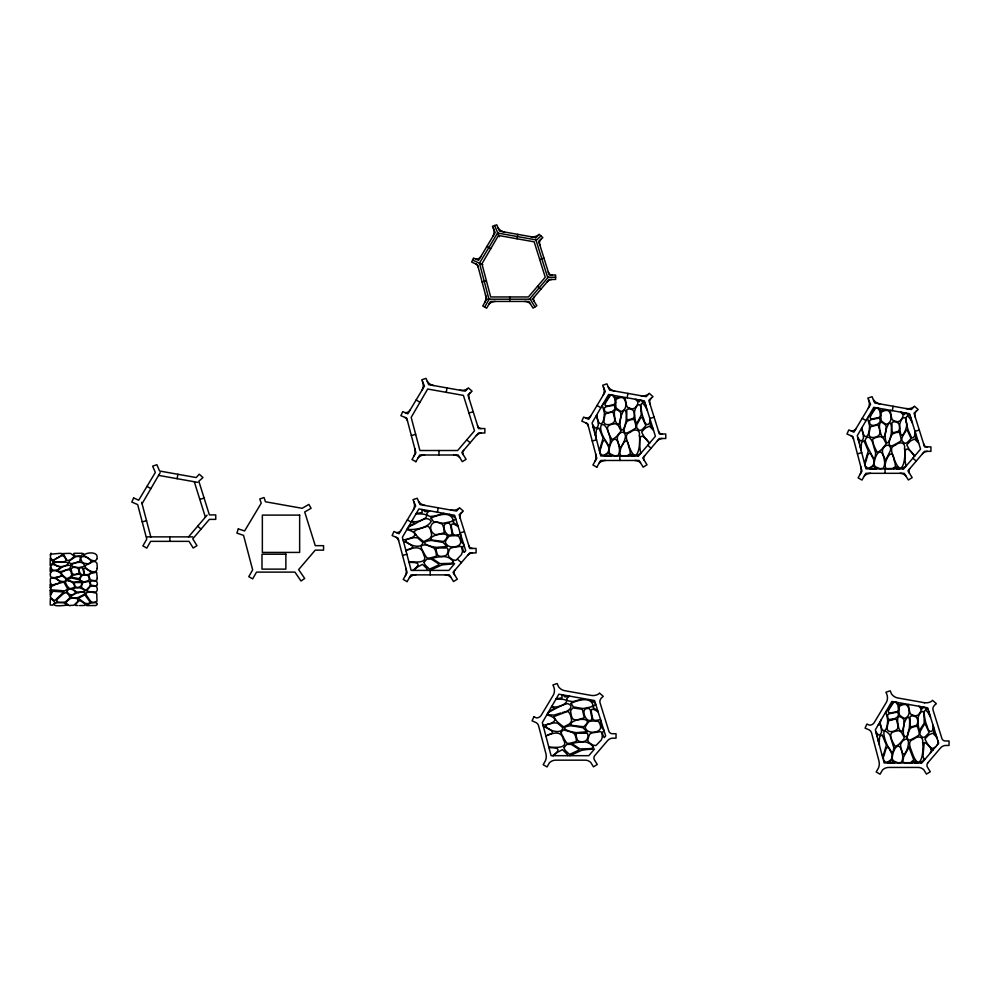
<?xml version="1.0" encoding="UTF-8"?>
<svg xmlns="http://www.w3.org/2000/svg" width="999" height="999" viewBox="0 0 999 999"><rect width="100%" height="100%" fill="white"/><g stroke="black" fill="none" stroke-linecap="round" stroke-linejoin="round"><path stroke-width="1.5" d="M52.622 561.401L52.71 561.55A9.828 9.828 0 0 0 52.959 561.95L53.009 562.599A12.45 12.45 0 0 1 52.797 562.912L50.287 565.621A5.445 5.445 0 0 1 50.187 564.672L50.262 558.716M50.137 590.459L50.362 594.705A13.624 13.624 0 0 0 50.487 594.268L50.812 593.206M649.75 418.219C651.223 425.636 645.104 427.172 643.93 419.38A39.623 39.623 0 0 1 642.956 416.97L642.307 414.922A19.88 19.88 0 0 1 641.957 413.311C639.46 402.659 641.795 398.801 647.265 410.277M914.922 431.068C916.158 434.977 912.312 441.808 910.376 435.002M933.029 725.187C934.477 732.742 928.408 733.928 927.209 726.348A44.68 44.68 0 0 1 926.81 725.399A34.578 34.578 0 0 1 926.235 723.938L925.586 721.89A19.88 19.88 0 0 1 925.236 720.279C922.739 709.627 925.062 705.769 930.544 717.245M97.303 584.49L96.641 586.001L91.533 585.289A1.673 1.673 0 0 1 91.021 584.902L90.622 583.953A12.95 12.95 0 0 1 90.197 581.992C91.171 580.244 97.115 580.119 97.303 582.842A14.261 14.261 0 0 1 97.315 584.49M650.262 419.967L650.274 419.867A46.766 46.766 0 0 0 650.149 422.589L650.499 425.124L652.946 428.396M915.446 432.717L915.434 432.817A46.766 46.766 0 0 0 915.321 435.439L915.671 437.974L918.118 441.246M933.541 726.835L933.541 726.922A46.766 46.766 0 0 0 933.416 729.557L933.778 732.092L936.213 735.364M645.292 403.896L646.39 407.467M910.464 416.745L911.563 420.317M928.558 710.926L929.669 714.435M50.15 590.109L50.499 589.635A2.235 2.235 0 0 0 50.749 589.934L51.286 591.52A14.211 14.211 0 0 1 51.174 591.97L50.899 592.919M599.75 451.923L600.012 450.624A57.38 57.38 0 0 1 600.374 449.375C601.848 446.903 601.997 439.31 605.107 440.484A41.059 41.059 0 0 1 606.868 443.481L607.604 444.88A42.545 42.545 0 0 1 608.141 445.954C609.49 448.401 608.978 452.385 606.393 453.808A31.194 31.194 0 0 1 604.233 455.02L602.534 455.257L600.212 453.484M864.922 464.772L865.196 463.474A57.38 57.38 0 0 1 865.546 462.225C867.02 459.752 867.169 452.16 870.279 453.334A41.059 41.059 0 0 1 872.04 456.331L872.789 457.729A42.545 42.545 0 0 1 873.313 458.803C874.662 461.251 874.15 465.234 871.565 466.658A31.194 31.194 0 0 1 869.405 467.869L867.719 468.106L865.309 466.233M883.029 758.89L875.361 729.807L891.882 701.473L927.596 707.829L938.685 743.231L921.827 762.961L889.572 762.949A14.91 14.91 0 0 1 888.985 762.949L884.103 762.961L883.291 757.592A57.38 57.38 0 0 1 883.653 756.343C885.114 753.87 885.276 746.278 888.386 747.452M591.371 710.289L592.12 709.215L593.768 709.465A21.029 21.029 0 0 1 596.465 710.851L598.114 711.887M177.123 478.683L177.909 474.275M446.228 392.332L447.015 387.924M437.45 512.212L438.236 507.804M516.995 238.773L517.782 234.365M627.147 397.802L627.934 393.406M892.319 410.651L893.106 406.243M640.184 400.124L639.323 401.748L636.438 399.463M905.356 412.974L904.495 414.597L901.61 412.312M923.463 707.092L922.601 708.716L919.754 706.468M66.184 602.447L66.558 601.873A19.668 19.668 0 0 1 68.132 600.312M908.291 731.63L908.965 729.407A16.871 16.871 0 0 0 909.415 727.035A15.047 15.047 0 0 0 909.477 726.061C910.938 708.591 902.871 721.228 903.396 729.957A15.497 15.497 0 0 0 903.296 731.443C902.846 737.2 907.616 739.435 907.991 732.517M882.679 757.542L886.375 745.079L882.142 734.902L879.669 736.613L879.27 741.008A62.313 62.313 0 0 0 879.307 743.268L879.395 745.092M593.918 429.77L592.969 426.161M859.09 442.619L858.141 439.011M877.197 736.725L876.235 733.104M74.363 582.991L74.413 584.14A13.711 13.711 0 0 1 74.625 584.84L74.775 585.402A9.753 9.753 0 0 0 75.25 586.788L77.835 587.537L80.944 586.326A14.76 14.76 0 0 0 81.194 585.639L81.381 585.089A12.712 12.712 0 0 0 81.593 584.39L81.668 583.828A6.843 6.843 0 0 0 81.656 583.404L81.294 582.742A1.461 1.461 0 0 0 80.732 582.529L75.612 582.492A1.936 1.936 0 0 0 74.301 582.929M436.138 548.776L436.226 550.674A22.765 22.765 0 0 1 436.575 551.835L436.888 552.996A14.76 14.76 0 0 0 437.624 555.069C439.722 557.18 445.404 556.992 447.065 554.308A24.5 24.5 0 0 0 447.49 553.159L447.789 552.235A23.239 23.239 0 0 0 448.076 551.311L447.652 548.364A2.435 2.435 0 0 0 446.703 548.001L438.211 547.939M883.84 754.332L882.841 755.107L881.83 754.332M599.4 450.574L603.109 438.124L598.863 427.934L596.391 429.645L595.991 434.041A62.313 62.313 0 0 0 596.028 436.301L596.116 438.124M864.572 463.424L868.281 450.974L864.035 440.784L861.563 442.495L861.163 446.89A62.313 62.313 0 0 0 861.213 449.15L861.288 450.974M50.599 587.225L49.987 587.749L50.112 587A2.76 2.76 0 0 0 50.175 585.714A5.395 5.395 0 0 1 50.087 584.415L50.474 583.928A2.635 2.635 0 0 0 50.737 584.378A3.247 3.247 0 0 1 51.249 585.214L51.249 585.913A4.108 4.108 0 0 1 50.799 586.9L50.799 586.9M609.977 394.755L604.52 403.209L602.859 404.358M875.149 407.592L869.704 416.059L868.031 417.207M893.256 701.71L887.799 710.177L886.138 711.325M429.932 570.404L441.408 565.172A22.003 22.003 0 0 1 443.194 564.772L454.57 563.736L448.863 570.404L411.138 570.404L402.397 537.25L418.906 508.916L454.62 515.272L465.721 550.686L464.285 552.36M569.88 755.681L581.343 750.461A22.003 22.003 0 0 1 583.141 750.062L586.226 749.625M878.171 724.987L879.357 724.238L880.444 725.124M484.64 307.055L489.535 298.539M548.289 271.953L548.551 272.764L538.686 241.308L542.844 237.625L539.085 234.278L536.101 237.625L499.45 231.106L496.753 224.8L492.507 226.236L495.204 232.542L478.571 260.302L473.489 258.029L471.665 262.113L477.534 264.673L486.638 299.213L482.754 305.969L486.638 308.204L490.534 301.436L528.908 301.436L533.041 308.104L536.85 305.744L532.617 298.913L549.238 279.458L555.619 279.458L555.619 274.987L549.238 274.987L548.551 272.777A3.721 3.721 0 0 0 551.96 274.987M415.884 461.763L419.767 454.995L458.154 454.995L462.287 461.663L466.096 459.303L461.85 452.472L478.484 433.017L484.865 433.017L484.865 428.546L478.484 428.546L467.932 394.867L472.077 391.183L468.319 387.849L465.347 391.183L428.696 384.665L425.986 378.359L421.753 379.795L424.45 386.101L407.804 413.861L402.722 411.588L400.899 415.671L406.768 418.231L415.884 452.772L412 459.528L415.921 461.675M407.105 581.643L410.989 574.875L449.375 574.875L453.509 581.543L457.317 579.195L453.071 572.365L469.705 552.909L476.086 552.909L476.086 548.426L469.705 548.426L459.153 514.747L463.311 511.076L459.54 507.729L456.568 511.076L419.917 504.545L417.207 498.251L412.974 499.675L415.671 505.981L399.026 533.741L393.943 531.48L392.12 535.564L397.989 538.111L407.105 572.664L403.221 579.408L406.98 581.58M596.79 467.232L600.686 460.464L639.06 460.464L643.194 467.145L647.002 464.785L642.769 457.954L659.39 438.499L665.771 438.499L665.771 434.016L659.39 434.016L648.838 400.337L652.996 396.665L649.238 393.319L646.253 396.665L609.602 390.134L606.905 383.841L602.659 385.277L605.357 391.571L588.723 419.33L583.641 417.07L581.818 421.153L587.687 423.701L596.79 458.254L592.907 465.01L596.84 467.157M142.07 503.721L160.177 472.652M497.677 232.779L479.47 263.149L488.923 299.2M638.324 420.691L641.283 414.897L640.759 407.48A26.761 26.761 0 0 0 640.396 405.606C637.374 401.561 633.029 412.275 634.765 415.796A53.684 53.684 0 0 0 634.889 417.195L634.939 417.657A30.145 30.145 0 0 0 635.127 419.043L635.202 419.505A58.229 58.229 0 0 0 635.539 421.303L636.238 423.301L637.886 421.353M884.814 713.586L886.25 713.236L887.599 719.58A7.867 7.867 0 0 1 887.611 721.116C887.124 733.066 881.568 734.465 880.032 721.79M78.272 600.724L77.51 598.738L74.176 598.176A31.181 31.181 0 0 0 72.427 598.101L70.292 598.576A14.461 14.461 0 0 0 69.006 599.587L68.132 600.324M50.874 554.108L51.099 553.796A2.173 2.173 0 0 0 51.311 553.434L50.812 553.196M50.774 554.233L50.137 554.745M460.839 535.102L460.551 537.225A9.615 9.615 0 0 0 460.726 538.386L461.963 542.619L463.698 544.23M600.786 720.379L600.499 722.514A9.615 9.615 0 0 0 600.674 723.676L601.91 727.896L603.646 729.507M576.073 734.053L576.173 735.963A19.78 19.78 0 0 1 576.46 736.887L576.773 738.049A16.184 16.184 0 0 0 577.559 740.359C579.682 742.457 585.339 742.269 587.012 739.597A24.5 24.5 0 0 0 587.424 738.448L587.737 737.524A21.104 21.104 0 0 0 588.074 736.363L587.587 733.641A2.435 2.435 0 0 0 586.65 733.278L578.221 733.216M927.871 762.786L927.621 763.099A3.846 3.846 0 0 0 927.522 767.307L930.281 771.74L926.473 774.1L923.813 769.817A7.93 7.93 0 0 0 918.156 767.432L888.773 767.432A8.929 8.929 0 0 0 882.454 770.054L880.069 774.2L876.185 771.965L878.371 768.169A11.014 11.014 0 0 0 878.933 760.926L871.603 733.104A5.257 5.257 0 0 0 869.055 729.844L865.084 728.121L866.907 724.025L869.455 725.162A5.382 5.382 0 0 0 874.237 722.552L886.413 702.247A9.678 9.678 0 0 0 886.7 694.018L885.938 692.232L890.184 690.796L891.533 693.955A9.853 9.853 0 0 0 897.864 697.989L924.537 702.734M619.205 433.341L620.354 431.893A2.36 2.36 0 0 0 620.791 430.382L618.319 425.574A21.316 21.316 0 0 0 617.345 424.825L615.996 423.988A2.323 2.323 0 0 0 614.922 423.751L612.05 424.325A45.867 45.867 0 0 0 609.952 424.925C604.133 426.973 609.939 436.063 611.975 439.535A2.21 2.21 0 0 0 613.024 439.16L615.009 437.787A14.323 14.323 0 0 0 616.895 436.101L618.643 434.041M902.484 740.309L903.633 738.86A2.36 2.36 0 0 0 904.07 737.337L901.597 732.542A21.316 21.316 0 0 0 900.623 731.792L899.275 730.956A2.323 2.323 0 0 0 898.201 730.719L895.329 731.293A45.867 45.867 0 0 0 893.218 731.892C887.424 733.94 893.268 743.031 895.241 746.49A2.21 2.21 0 0 0 896.303 746.128L898.288 744.755A14.323 14.323 0 0 0 900.174 743.069L901.91 741.008M902.784 740.921C914.959 731.068 904.008 766.37 901.335 749.138A42.27 42.27 0 0 1 900.673 746.715L900.574 744.168L902.134 741.72M537.537 286.288L545.254 277.235L534.165 241.833L498.451 235.464L481.93 263.811L490.671 296.953L528.396 296.953L537.537 286.288L540.934 289.186M466.77 439.847L474.5 430.794L463.399 395.392L427.684 389.023L411.176 417.37L419.917 450.512L457.642 450.512L466.77 439.847L470.167 442.744M647.689 445.329L655.406 436.276L644.318 400.861L608.603 394.505L592.082 422.852L600.824 455.994L638.548 455.994L647.689 445.329L651.086 448.226M912.861 458.179L920.579 449.125L909.49 413.711L873.775 407.355L857.267 435.689L865.996 468.843L903.733 468.843L912.861 458.179L916.258 461.076M188.536 536.875L207.093 515.159M529.445 299.2L548.488 276.923M927.671 763.011L940.559 747.926A7.105 7.105 0 0 1 945.379 745.466L949.05 745.466L949.05 740.983L945.379 740.983A3.721 3.721 0 0 1 941.982 738.773L932.916 709.615A5.395 5.395 0 0 1 933.628 706.33L935.526 704.283M924.799 759.477L923.476 759.665M50.862 571.628L50.787 571.703A1.449 1.449 0 0 0 50.499 572.102L50.125 571.066A7.855 7.855 0 0 0 50.187 569.855L50.162 568.968A11.326 11.326 0 0 1 50.175 568.169L50.375 567.494L50.899 568.344A5.145 5.145 0 0 1 51.661 569.742L51.386 570.916A6.056 6.056 0 0 1 50.999 571.478M457.542 558.778L461.076 554.994A29.396 29.396 0 0 0 461.513 554.457L462.487 551.448A13.998 13.998 0 0 0 462.1 549.238L461.938 548.738A17.42 17.42 0 0 1 461.725 547.889L461.451 547.052A1.761 1.761 0 0 0 461.076 546.59A1.911 1.911 0 0 0 460.714 546.328L452.959 547.489A33.417 33.417 0 0 0 452.21 547.702L450.799 548.226A3.384 3.384 0 0 0 450.237 548.601L450.087 548.738A2.66 2.66 0 0 0 449.7 549.188L449.5 549.512A7.18 7.18 0 0 0 449.15 550.337A17.32 17.32 0 0 0 448.963 550.836L448.314 552.909A16.184 16.184 0 0 0 447.964 554.283L449.238 557.267A27.335 27.335 0 0 0 450.274 558.029L452.222 559.34A30.732 30.732 0 0 0 453.121 559.902L455.606 560.364A4.421 4.421 0 0 0 456.518 559.765L457.205 559.115M536.101 240.522L540.958 235.951M412.774 570.404C421.403 564.073 418.956 562.05 409.041 562.462M552.722 755.681C561.351 749.362 558.891 747.339 548.988 747.751M935.551 704.27L936.275 703.633L932.504 700.287L931.617 701.286A10.939 10.939 0 0 1 924.737 702.759L924.1 702.659M413.424 570.404L416.121 568.106A79.033 79.033 0 0 1 417.495 567.007L422.515 564.385L426.473 568.206A21.641 21.641 0 0 1 427.322 569.492L427.872 570.404M553.371 755.681L556.068 753.396A79.033 79.033 0 0 1 557.442 752.297L562.462 749.675L566.421 753.483A21.641 21.641 0 0 1 567.27 754.769L567.819 755.681M611.038 394.942L610.601 395.329A13.749 13.749 0 0 0 609.452 396.803L606.518 401.273A18.993 18.993 0 0 0 605.257 403.696L605.044 405.194L606.018 405.869M429.645 510.826L428.921 511.363A21.816 21.816 0 0 0 427.834 512.25L426.773 513.573L427.285 514.647A7.78 7.78 0 0 0 428.221 515.609L430.082 516.495L434.765 515.971A70.392 70.392 0 0 0 436.438 515.571L443.893 513.361M569.592 696.116L568.868 696.653A21.816 21.816 0 0 0 567.782 697.539L566.72 698.863L567.232 699.924A7.78 7.78 0 0 0 568.169 700.886L572.989 701.598L583.841 698.651M870.691 467.732L869.417 468.519L870.429 468.818A16.983 16.983 0 0 0 871.628 468.831L872.964 468.793A12.075 12.075 0 0 1 874.312 468.831L876.398 468.756L875.624 467.782A3.684 3.684 0 0 0 875.249 467.47L875.124 467.37A12.338 12.338 0 0 0 874.699 467.082L873.838 466.608A1.299 1.299 0 0 0 873.401 466.533L872.664 466.683A7.93 7.93 0 0 0 870.691 467.732M455.794 518.993L455.407 519.243A10.714 10.714 0 0 0 454.021 520.392L453.109 522.152L457.929 525.799M595.741 704.283L595.354 704.52A10.714 10.714 0 0 0 593.968 705.681L593.056 707.429L597.864 711.088M408.129 527.41L408.728 527.047A64.361 64.361 0 0 1 411.538 525.412C417.532 523.626 426.373 514.173 431.256 521.328C427.834 527.647 416.845 529.632 409.802 529.557A34.678 34.678 0 0 1 408.067 529.083L407.33 528.783M548.076 712.699L548.676 712.337A64.361 64.361 0 0 1 551.485 710.701C556.743 708.116 561.863 704.857 567.619 703.596C575.511 706.043 567.544 712.275 562.674 712.362M57.268 557.892L54.595 559.465A13.536 13.536 0 0 1 53.709 559.902C51.349 560.626 49.451 556.618 50.862 554.745A4.658 4.658 0 0 1 51.349 554.133L59.378 553.396A38.212 38.212 0 0 0 60.852 553.371L62.55 553.683L61.975 554.944A38.099 38.099 0 0 1 60.452 555.943C58.978 557.554 50.4 560.739 54.945 562.075A45.829 45.829 0 0 0 56.431 562.05L59.79 561.888M57.68 557.867L61.888 555.556L63.899 556.293A25.524 25.524 0 0 1 64.748 557.592C72.34 565.322 46.429 559.627 55.569 564.934C59.203 569.617 74.888 563.299 64.785 561.987A41.546 41.546 0 0 0 63.287 562.025L59.903 562.187M408.641 526.56L409.802 525.949A45.43 45.43 0 0 0 413.124 524L413.911 522.877L412.599 521.94A17.258 17.258 0 0 0 411.563 521.528M548.588 711.85L549.75 711.238A45.43 45.43 0 0 0 553.059 709.29L553.846 708.166L552.547 707.23A17.258 17.258 0 0 0 551.51 706.805M644.73 402.185L642.819 402.16L641.258 400.324M909.902 415.035L907.991 415.01L906.43 413.174M928.009 709.153L926.098 709.128L924.537 707.292M895.878 467.27L897.164 467.232A6.156 6.156 0 0 1 898.526 467.882L899.874 468.843M894.105 433.241L892.219 434.278L891.133 436.288A65.085 65.085 0 0 0 890.646 437.687C888.935 440.384 887.724 448.089 892.981 445.504A37.525 37.525 0 0 1 894.58 444.617L896.79 443.469A48.726 48.726 0 0 0 897.726 442.957L900.823 440.971L901.086 439.085A52.497 52.497 0 0 0 900.723 437.038L899.387 432.242L896.39 432.517A31.256 31.256 0 0 0 894.105 433.241M409.14 549.063C418.331 546.952 406.98 542.844 403.421 541.146M548.089 734.702C558.329 732.879 547.914 728.171 543.369 726.435M408.141 549.425L406.63 549.949M56.568 584.065L51.748 586.263L50.774 588.049L51.436 589.847L64.66 590.896L67.732 589.098L63.849 582.067L54.758 584.34A28.909 28.909 0 0 1 53.197 584.815L51.573 584.865L50.762 583.641A3.871 3.871 0 0 1 50.437 582.804A3.372 3.372 0 0 1 50.362 582.367L50.325 580.182A22.328 22.328 0 0 1 50.362 578.658C53.109 575.736 66.221 583.041 55.981 583.916M89.048 603.658L86.551 604.707L86.701 605.569A27.335 27.335 0 0 1 88.112 605.581L95.792 605.531L97.153 604.657A15.272 15.272 0 0 0 97.14 603.271L95.367 602.634A25.287 25.287 0 0 0 94.281 602.684L92.358 602.834A17.02 17.02 0 0 0 89.048 603.671M405.881 550.811C412.724 547.539 421.865 544.73 423.713 554.857C428.908 563.923 413.973 561.987 408.828 561.65M545.816 736.088C552.447 733.016 561.475 729.907 563.399 739.647C569.393 748.888 554.17 747.527 548.776 746.927M561.013 712.924L554.095 715.109L549.75 714.834A34.678 34.678 0 0 1 548.001 714.36L547.277 714.073M539.697 259.49L543.968 258.142M468.931 413.049L473.201 411.7M199.825 499.4L204.096 498.064M649.85 418.519L654.12 417.182M460.152 532.929L464.423 531.593M915.022 431.368L919.292 430.032M890.758 760.788L891.508 760.651A1.299 1.299 0 0 1 891.945 760.726L892.794 761.201A12.338 12.338 0 0 1 893.218 761.488L893.356 761.588A3.684 3.684 0 0 1 893.718 761.9L894.492 762.874L892.407 762.949A12.075 12.075 0 0 0 891.058 762.911L889.572 762.949M620.891 396.703L618.106 397.465A8.691 8.691 0 0 1 617.057 397.627L615.646 397.702A3.059 3.059 0 0 1 614.697 396.965L613.361 395.354M886.063 409.553L883.278 410.314A8.691 8.691 0 0 1 882.229 410.477L880.831 410.552A3.059 3.059 0 0 1 879.882 409.815L878.533 408.204M904.17 703.658L901.385 704.432A8.691 8.691 0 0 1 900.336 704.595L898.925 704.657A3.059 3.059 0 0 1 897.976 703.933L896.627 702.322M482.08 281.943L486.413 280.806M411.326 435.502L415.659 434.365M142.22 521.865L146.541 520.716M592.232 440.984L596.565 439.835M402.547 555.394L406.88 554.245M857.417 453.833L861.737 452.684M464.036 545.379L462.437 547.102M603.983 730.669L602.385 732.379A20.03 20.03 0 0 0 602.934 735.102L604.258 737.674L605.669 735.963L594.567 700.561L558.853 694.193L542.345 722.539L551.086 755.681L588.811 755.681L594.505 749.013L586.85 749.55M608.141 412.887L605.706 413.848A2.348 2.348 0 0 0 605.007 414.797L604.07 419.555A38.936 38.936 0 0 0 603.896 421.016C603.384 427.172 614.51 424.587 614.735 420.367A32.305 32.305 0 0 0 614.397 417.432L613.099 412.512A1.511 1.511 0 0 0 612.187 412.15L608.453 412.824M891.732 719.792L895.466 719.118A1.511 1.511 0 0 1 896.365 719.48L897.676 724.4A32.305 32.305 0 0 1 898.014 727.334C897.789 731.555 886.662 734.14 887.162 727.984A38.936 38.936 0 0 1 887.349 726.523L888.286 721.765A2.348 2.348 0 0 1 888.985 720.816C892.519 719.355 901.373 717.394 897.527 712.275A7.855 7.855 0 0 0 896.74 712.312L895.953 712.412A29.121 29.121 0 0 0 895.154 712.549L890.958 713.361A21.741 21.741 0 0 0 889.122 713.81L887.699 714.797L887.674 716.433A37.925 37.925 0 0 0 887.874 717.644L888.511 719.442L892.719 719.043M631.48 455.994L631.568 455.981A4.083 4.083 0 0 1 633.154 455.919L633.241 455.994M896.665 468.843L896.74 468.818A4.083 4.083 0 0 1 898.326 468.768L898.426 468.843M914.759 762.961L914.959 762.924A3.671 3.671 0 0 1 916.42 762.911L916.52 762.961M609.14 405.631L612.986 404.807A6.731 6.731 0 0 0 614.36 404.308L615.097 402.747A14.735 14.735 0 0 0 615.147 401.898L614.572 398.064A17.72 17.72 0 0 0 613.711 396.865L612.424 395.279M608.279 405.781L608.066 405.819A7.18 7.18 0 0 1 606.006 405.931M873.238 418.668L878.158 417.657A6.731 6.731 0 0 0 879.545 417.157L880.281 415.596A14.735 14.735 0 0 0 880.319 414.747L879.744 410.914M891.333 712.786L896.265 711.775A6.731 6.731 0 0 0 897.639 711.276L898.376 709.715A14.735 14.735 0 0 0 898.413 708.853L897.851 705.032A17.72 17.72 0 0 0 896.99 703.833L895.579 702.122M78.609 592.632C86.401 590.596 87.35 593.431 80.095 596.465A36.851 36.851 0 0 1 78.621 597.24L77.672 597.627A4.083 4.083 0 0 1 76.573 597.827C72.19 599 68.032 595.466 74.251 594.093A21.079 21.079 0 0 1 78.596 592.569M455.419 517.794L449.225 514.31M595.354 703.084L589.173 699.6M543.119 725.162C552.772 724.188 561.825 718.905 546.84 714.822M416.258 513.498L422.177 512.499L421.915 509.515M556.206 698.788L562.112 697.789L561.85 694.792M415.871 514.035L418.369 513.936A66.671 66.671 0 0 1 420.242 513.911C436.388 514.035 417.495 524.463 411.85 521.041M555.819 699.325L558.316 699.225A66.671 66.671 0 0 1 560.189 699.188C576.323 699.312 557.442 709.74 551.798 706.318M403.097 539.885C413.149 538.873 421.678 533.541 406.893 529.545M547.602 277.223L555.619 277.223M487.749 299.2L530.968 299.2M146.541 536.875L192.682 536.875M79.558 605.569L84.903 605.431L85.489 604.145A11.963 11.963 0 0 0 84.178 603.209L80.894 601.111A3.696 3.696 0 0 0 80.132 600.811L79.083 600.899A2.51 2.51 0 0 0 78.596 601.198L76.523 603.346A22.015 22.015 0 0 0 76.111 603.833L75.612 604.457A1.461 1.461 0 0 0 75.362 605.069L75.649 605.357A4.321 4.321 0 0 0 76.511 605.494L77.959 605.556M454.957 535.764L453.858 535.751A45.305 45.305 0 0 0 452.235 535.776L449.113 536.201L447.365 538.324A41.134 41.134 0 0 0 446.066 540.197L445.292 542.17L446.103 543.781A47.502 47.502 0 0 0 446.865 544.692C449.812 548.801 462.05 547.14 460.626 541.083A31.743 31.743 0 0 0 460.077 539.073L458.653 536.151L456.031 535.789M69.78 605.469L73.839 605.244L77.323 601.873A17.058 17.058 0 0 0 78.284 600.724M91.621 592.232C89.136 591.483 83.904 592.332 86.738 595.741A36.938 36.938 0 0 0 87.275 596.553L90.659 601.348L92.782 602.347A16.421 16.421 0 0 0 94.168 602.31L96.99 601.148L96.728 593.294L86.326 590.884L90.31 586.45L92.407 585.938A26.798 26.798 0 0 1 93.744 586.088C98.277 584.765 98.639 593.431 94.006 591.883A42.22 42.22 0 0 1 92.994 591.858L91.309 591.77M903.246 468.843L902.509 468.506L903.97 467.245A1.761 1.761 0 0 1 904.794 467.045A2.485 2.485 0 0 1 905.219 467.095M638.074 455.994L637.325 455.656L638.786 454.395A1.761 1.761 0 0 1 639.61 454.195A2.485 2.485 0 0 1 640.047 454.245M921.353 762.961L920.603 762.624L922.065 761.35A1.761 1.761 0 0 1 922.889 761.163A2.485 2.485 0 0 1 923.326 761.213M871.078 418.706L870.216 418.044L870.441 416.558A18.993 18.993 0 0 1 871.69 414.123L874.625 409.64A13.749 13.749 0 0 1 875.761 408.166M897.651 421.84L900.336 420.691A24.7 24.7 0 0 0 901.023 419.767L902.209 417.994A27.772 27.772 0 0 0 902.721 417.182L903.133 414.935A3.984 3.984 0 0 0 902.609 414.123L900.636 412.137M497.802 233.079L535.889 239.86M158.579 475.387L197.652 482.342M50.337 558.478L50.912 558.941A5.17 5.17 0 0 0 51.436 559.69L51.623 559.927A10.04 10.04 0 0 1 52.485 561.163L52.572 561.313M893.818 468.843L894.23 468.281A3.809 3.809 0 0 0 894.729 467.969L894.829 467.894A5.095 5.095 0 0 1 895.878 467.257M628.558 455.969L629.058 455.432A3.809 3.809 0 0 0 629.557 455.119L629.657 455.044A5.095 5.095 0 0 1 630.694 454.408L631.992 454.383A6.156 6.156 0 0 1 633.354 455.032L634.702 455.994M911.837 762.936L912.337 762.399A3.809 3.809 0 0 0 912.836 762.087L912.936 762.012A5.095 5.095 0 0 1 913.973 761.375L915.271 761.35A6.156 6.156 0 0 1 916.632 762L917.981 762.961M896.403 421.528L894.53 420.941M629.358 408.091L631.231 408.678A14.623 14.623 0 0 0 632.479 408.991L635.164 407.842A24.7 24.7 0 0 0 635.851 406.918L637.037 405.144A27.772 27.772 0 0 0 637.549 404.333L637.961 402.085A3.984 3.984 0 0 0 637.424 401.273L635.451 399.3M912.636 715.059L914.51 715.646A14.623 14.623 0 0 0 915.746 715.958L918.443 714.809A24.7 24.7 0 0 0 919.13 713.885L920.316 712.112A27.772 27.772 0 0 0 920.816 711.3L921.24 709.053M892.706 432.567L894.38 432.455A20.567 20.567 0 0 1 895.441 432.142L896.278 431.905A14.623 14.623 0 0 0 898.363 431.206C900.261 429.283 900.087 424.175 897.664 422.664A22.14 22.14 0 0 0 896.627 422.277L895.803 422.003A21.004 21.004 0 0 0 894.967 421.753L892.294 422.14A2.198 2.198 0 0 0 891.97 422.989L891.907 430.669A2.91 2.91 0 0 0 892.557 432.617M627.522 419.717L629.208 419.605A20.567 20.567 0 0 1 630.269 419.293L631.093 419.056A14.623 14.623 0 0 0 633.179 418.356C635.089 416.433 634.914 411.326 632.492 409.815A22.14 22.14 0 0 0 631.455 409.428L630.619 409.153A21.004 21.004 0 0 0 629.795 408.903L627.122 409.29A2.198 2.198 0 0 0 626.785 410.139L626.735 417.819A2.91 2.91 0 0 0 627.384 419.767M910.801 726.685L912.487 726.573A20.567 20.567 0 0 1 913.536 726.248L914.372 726.023A14.623 14.623 0 0 0 916.458 725.311C918.368 723.401 918.193 718.293 915.771 716.783A22.14 22.14 0 0 0 914.734 716.395L913.898 716.121A21.004 21.004 0 0 0 913.061 715.871L910.401 716.246A2.198 2.198 0 0 0 910.064 717.107L910.014 724.774A2.91 2.91 0 0 0 910.663 726.735M431.993 547.077L434.215 548.276L435.352 550.362A34.59 34.59 0 0 1 436.151 552.897L436.451 556.206L431.156 557.692A58.104 58.104 0 0 1 428.883 558.079L426.798 557.804L424.6 554.383A53.921 53.921 0 0 1 424.038 553.334L422.764 550.886A41.521 41.521 0 0 0 421.79 549.113C418.931 543.294 427.447 544.642 430.444 546.528A72.028 72.028 0 0 1 431.993 547.077M472.577 260.077L482.829 264.648M862.212 418.306L866.058 420.604M486.888 246.416L490.734 248.714M597.04 405.457L600.886 407.754M416.133 399.975L419.967 402.272M407.355 519.867L411.188 522.165M147.015 486.338L150.861 488.636M458.179 526.598L456.518 525.561A21.029 21.029 0 0 0 453.833 524.175L452.185 523.938L451.448 524.887A7.955 7.955 0 0 0 451.423 527.16L452.609 532.717A7.443 7.443 0 0 0 453.159 534.24L454.882 535.064A16.296 16.296 0 0 0 455.831 535.102L460.064 534.477A12.438 12.438 0 0 0 460.539 534.153M83.654 589.098L82.88 588.573A13.174 13.174 0 0 1 82.018 587.924L81.493 586.313A9.753 9.753 0 0 1 81.693 585.489L82.093 584.24A6.419 6.419 0 0 1 82.455 583.341A1.811 1.811 0 0 1 83.192 582.667L83.891 582.392A18.194 18.194 0 0 1 84.503 582.217L88.736 581.393L89.773 582.467A10.49 10.49 0 0 0 89.91 582.979L89.985 583.279A8.429 8.429 0 0 1 90.247 584.615L89.648 586.413A17.707 17.707 0 0 1 89.386 586.738L86.638 589.622A2.66 2.66 0 0 1 86.089 589.972L84.59 589.697A18.519 18.519 0 0 1 84.053 589.36L79.146 587.724A32.63 32.63 0 0 0 78.209 587.762L76.96 587.849A30.182 30.182 0 0 0 73.277 588.349C70.492 589.497 77.585 593.019 79.77 592.182A35.14 35.14 0 0 0 80.694 592.07L82.492 591.833A17.845 17.845 0 0 0 83.741 591.608L84.853 590.971L83.879 589.735M905.918 466.283C904.245 456.568 902.834 439.248 914.497 456.256M640.746 453.434C639.073 443.718 637.662 426.398 649.325 443.406M924.025 760.389L922.989 755.469L924.262 742.507L926.235 743.381L932.904 750.012M464.323 552.385L463.136 550.362A21.491 21.491 0 0 1 462.425 547.102M457.992 559.727L461.388 562.637M197.652 526.198L201.061 529.108M67.994 604.72L66.821 603.658A2.323 2.323 0 0 1 65.996 602.522M52.16 599.512L51.711 599.113A6.344 6.344 0 0 1 51.299 598.701L50.337 598.438L50.237 603.571A6.331 6.331 0 0 0 50.3 605.019L52.51 605.169A7.867 7.867 0 0 0 53.184 604.52L53.909 603.771A13.212 13.212 0 0 0 54.583 602.996L54.957 602.409L52.285 599.625M877.472 408.017L878.895 409.715A17.72 17.72 0 0 1 879.757 410.914M859.702 444.98L860.639 448.501M594.53 432.13L595.466 435.651M877.809 739.085L878.745 742.619M918.73 706.256L920.703 708.241A3.984 3.984 0 0 1 921.24 709.053M914.809 455.894L910.139 450.624A71.416 71.416 0 0 1 909.14 449.388L906.78 444.842L910.226 441.271A19.555 19.555 0 0 1 911.388 440.497L914.609 439.073L918.718 443.156M649.637 443.044L644.967 437.774A71.416 71.416 0 0 1 643.968 436.538L641.608 431.993L645.054 428.421A19.555 19.555 0 0 1 646.216 427.647L649.425 426.223L653.533 430.307M936.812 737.262L932.704 733.191L929.482 734.615A19.555 19.555 0 0 0 928.333 735.389L924.874 738.96L927.247 743.493A71.416 71.416 0 0 0 928.246 744.742L930.618 747.514M932.604 750.374L930.406 747.864A4.433 4.433 0 0 1 930.119 753.271M416.371 535.327L414.585 532.754A2.448 2.448 0 0 1 414.173 531.593L416.533 529.857L426.673 526.485A4.895 4.895 0 0 1 428.559 526.436L430.344 529.358A50.762 50.762 0 0 1 431.006 531.693L431.63 534.865A2.572 2.572 0 0 1 431.381 536.051L430.444 537.537A23.589 23.589 0 0 1 429.62 538.623L424.3 541.358A2.61 2.61 0 0 1 422.627 540.871L417.969 537.05A15.822 15.822 0 0 1 416.371 535.327M867.507 418.106L869.492 425.462A7.867 7.867 0 0 1 869.505 427.01C869.03 438.761 863.523 440.596 861.937 427.672M885.614 712.225L886.25 713.236M602.335 405.257L604.32 412.612A7.867 7.867 0 0 1 604.333 414.16C603.858 425.911 598.351 427.747 596.753 414.822M883.416 760.351L885.813 762.212L887.512 761.987A31.194 31.194 0 0 0 889.672 760.776C892.257 759.365 892.769 755.369 891.42 752.921A42.545 42.545 0 0 0 890.883 751.847L890.146 750.449A41.059 41.059 0 0 0 888.386 747.452M857.729 437.487L858.865 439.048A19.718 19.718 0 0 0 859.664 440.035L860.863 440.996L861.825 440.534A7.03 7.03 0 0 0 862.699 439.685L863.498 437.999L863.136 434.29A58.379 58.379 0 0 0 862.661 432.267L861.588 428.296M875.836 731.605L876.96 733.166A19.718 19.718 0 0 0 877.771 734.153L878.958 735.114L879.932 734.652A7.03 7.03 0 0 0 880.793 733.803L881.605 732.117L881.243 728.408A58.379 58.379 0 0 0 880.768 726.373L879.694 722.402M592.557 424.637L593.693 426.198A19.718 19.718 0 0 0 594.492 427.185L595.691 428.146L596.653 427.684A7.03 7.03 0 0 0 597.527 426.835L598.326 425.162L597.964 421.441A58.379 58.379 0 0 0 597.489 419.418L596.415 415.447M562.949 694.929L564.922 696.902L567.619 696.59A10.115 10.115 0 0 0 568.743 695.953M423.002 509.64L424.987 511.625L427.672 511.301A10.115 10.115 0 0 0 428.796 510.676M529.857 298.713L534.952 306.93M912.437 423.126C906.967 411.65 904.644 415.509 907.129 426.161A19.88 19.88 0 0 0 907.492 427.772L908.141 429.82A39.623 39.623 0 0 0 909.115 432.23L909.952 434.078M908.853 432.704L909.152 433.404M494.63 225.524L499.35 236.763M915.246 417.132L914.809 415.497A5.395 5.395 0 0 1 916.595 410.901M650.074 404.283L649.637 402.647A5.395 5.395 0 0 1 651.423 398.052M539.922 245.255L539.485 243.606A5.395 5.395 0 0 1 541.271 239.023M469.168 398.813L468.731 397.165A5.395 5.395 0 0 1 470.517 392.582M460.389 518.693L459.952 517.057A5.395 5.395 0 0 1 461.738 512.462M893.893 459.652C892.282 443.593 881.493 466.296 886.488 468.543A31.881 31.881 0 0 0 888.448 468.593L891.72 468.543A5.057 5.057 0 0 0 892.694 468.331L895.466 466.708L895.116 463.336A51.748 51.748 0 0 0 894.679 461.938L894.205 460.564M628.721 446.803C627.147 430.669 616.296 453.509 621.316 455.694A31.881 31.881 0 0 0 623.276 455.744L626.548 455.694A5.057 5.057 0 0 0 627.522 455.482L630.282 453.858L629.944 450.487A51.748 51.748 0 0 0 629.507 449.088L629.033 447.714M873.626 444.717L872.489 439.385L875.124 437.774A45.867 45.867 0 0 1 877.234 437.175L880.094 436.6A2.323 2.323 0 0 1 881.168 436.838L882.517 437.674A21.316 21.316 0 0 1 883.491 438.424L885.976 443.231A2.36 2.36 0 0 1 885.526 444.742L882.08 448.951A14.323 14.323 0 0 1 880.194 450.649L878.196 452.01A2.21 2.21 0 0 1 877.147 452.372L873.975 445.729M873.576 446.153C873.326 441.858 868.044 432.33 865.134 440.184C866.283 445.379 869.23 450.012 871.565 454.757A55.882 55.882 0 0 0 872.789 456.893L874.1 458.853L874.874 457.904A31.331 31.331 0 0 0 875.299 456.331L875.636 452.959L873.913 447.165M923.613 443.831L914.023 413.186L918.168 409.515L914.41 406.168L911.438 409.515L874.774 402.984L872.077 396.69L867.831 398.114L870.541 404.42L853.895 432.18L848.813 429.907L846.99 434.003L852.859 436.551L861.962 471.103L858.091 477.847L861.962 480.082L865.858 473.314L904.232 473.314L908.378 479.982L912.174 477.634L907.941 470.804L924.574 451.348L930.943 451.348L930.943 446.865L924.574 446.865L923.613 443.831L923.875 444.655A3.721 3.721 0 0 0 927.284 446.865M535.664 239.123L547.764 277.759M194.293 481.743L205.382 517.157M618.905 444.892L618.056 442.17A42.27 42.27 0 0 1 617.407 439.747C615.946 434.777 624 427.934 625.424 435.764C625.911 438.211 620.779 451.71 619.018 445.292M141.683 502.297L150.861 537.075M658.441 430.981L658.703 431.805A3.721 3.721 0 0 0 662.112 434.016M477.534 425.512L477.784 426.323A3.721 3.721 0 0 0 481.193 428.546M468.756 545.392L469.006 546.216A3.721 3.721 0 0 0 472.415 548.426M443.881 528.384L442.594 524.662A2.597 2.597 0 0 0 441.546 523.888C430.681 517.407 426.748 530.931 435.389 534.652A35.752 35.752 0 0 0 438.636 534.278L444.08 532.842L444.018 529.058M451.198 528.583L450.849 526.848A24.063 24.063 0 0 0 450.349 524.825L449.263 523.251L447.452 523.214A41.97 41.97 0 0 0 446.103 523.439C440.671 525.262 446.853 539.223 452.035 534.115A8.704 8.704 0 0 0 452.01 533.241L451.298 529.17M83.591 569.967L84.278 573.326A4.483 4.483 0 0 0 84.615 574.25L85.202 574.662A6.568 6.568 0 0 0 86.226 574.75L88.774 574.388A11.813 11.813 0 0 0 89.573 573.813L90.921 572.552L90.597 571.728A9.166 9.166 0 0 0 89.623 570.966L86.638 569.018A12.662 12.662 0 0 0 85.015 568.169L83.579 568.606A4.795 4.795 0 0 0 83.566 569.979M879.345 428.846L878.271 425.362A1.511 1.511 0 0 0 877.359 425L870.891 426.698A2.348 2.348 0 0 0 870.179 427.647L869.242 432.405A38.936 38.936 0 0 0 869.068 433.866C868.556 440.022 879.694 437.437 879.907 433.216A32.305 32.305 0 0 0 879.57 430.282L879.495 429.807M880.144 430.956C879.058 428.084 878.695 419.093 883.541 423.414A32.455 32.455 0 0 1 884.252 423.926L885.614 425.187A2.098 2.098 0 0 1 886.026 426.211C886.737 432.055 883.203 444.28 880.269 431.768M906.118 421.678L905.931 420.329A26.761 26.761 0 0 0 905.581 418.456C902.559 414.41 898.201 425.124 899.937 428.646A53.684 53.684 0 0 0 900.062 430.045L900.111 430.507A30.145 30.145 0 0 0 900.299 431.893L900.374 432.355A58.229 58.229 0 0 0 900.711 434.153C902.509 439.398 908.603 425.05 906.168 422.127M602.434 736.738L601.46 739.735A29.396 29.396 0 0 1 601.023 740.271L596.465 745.054A4.533 4.533 0 0 1 595.816 745.516L593.069 745.179A30.732 30.732 0 0 1 592.17 744.617L590.209 743.306A30.332 30.332 0 0 1 589.385 742.707L588.036 741.358L587.924 739.572A16.184 16.184 0 0 1 588.261 738.199L588.911 736.126A17.32 17.32 0 0 1 589.085 735.626A7.18 7.18 0 0 1 589.447 734.802L589.647 734.477A2.66 2.66 0 0 1 590.022 734.028L590.184 733.878A3.384 3.384 0 0 1 590.746 733.516L592.157 732.979A33.417 33.417 0 0 1 592.907 732.766L600.661 731.605A1.911 1.911 0 0 1 601.023 731.867A1.761 1.761 0 0 1 601.386 732.342L601.673 733.179A17.42 17.42 0 0 0 601.885 734.028L602.022 734.54A13.998 13.998 0 0 1 602.447 736.738M891.37 427.472C890.733 415.172 884.302 431.768 885.289 435.851A15.497 15.497 0 0 0 885.201 437.325C886.2 447.727 889.822 441.483 890.871 435.289A16.871 16.871 0 0 0 891.308 432.917A15.047 15.047 0 0 0 891.383 431.943L891.37 428.459M626.198 414.622C625.561 402.322 619.13 418.918 620.117 423.002A15.497 15.497 0 0 0 620.017 424.475C621.028 434.877 624.65 428.633 625.686 422.44A16.871 16.871 0 0 0 626.136 420.067A15.047 15.047 0 0 0 626.198 419.093L626.198 415.621M885.052 468.843L885.052 473.314M619.867 455.994L619.867 460.464M509.715 296.953L509.715 301.436M438.961 450.512L438.961 454.995M430.182 570.404L430.182 574.875M169.855 536.875L169.855 541.346M69.755 605.656A4.121 4.121 0 0 1 67.92 604.82M504.433 231.993A9.853 9.853 0 0 1 498.101 227.947M480.806 256.556A5.382 5.382 0 0 1 476.024 259.166M524.725 301.436A7.93 7.93 0 0 1 530.382 303.808M538.186 235.289A10.939 10.939 0 0 1 530.669 236.663M475.624 263.848A5.257 5.257 0 0 1 478.171 267.108M485.514 294.93A11.014 11.014 0 0 1 484.94 302.16M493.269 228.009A9.678 9.678 0 0 1 492.994 236.239M534.09 301.298A3.846 3.846 0 0 1 534.44 296.778M489.023 304.058A8.929 8.929 0 0 1 495.342 301.436M547.14 281.93A7.105 7.105 0 0 1 551.947 279.458M935.801 746.628A4.908 4.908 0 0 1 931.305 748.288M890.746 760.763A7.93 7.93 0 0 0 888.798 761.85L887.524 762.637L888.536 762.924A19.58 19.58 0 0 0 888.985 762.949M891.233 712.836A7.18 7.18 0 0 1 889.285 712.886L888.323 712.15L888.548 710.676A18.993 18.993 0 0 1 889.797 708.241L892.719 703.758A13.749 13.749 0 0 1 893.855 702.285M912.337 714.947A7.268 7.268 0 0 1 911.438 714.572L911.15 714.397A2.41 2.41 0 0 1 910.738 714.048L910.613 713.91A3.059 3.059 0 0 1 910.276 713.398L909.864 712.349A27.285 27.285 0 0 1 909.602 711.45L908.366 705.082A1.598 1.598 0 0 1 908.553 704.445M880.344 723.039A5.47 5.47 0 0 1 881.081 719.992M935.951 736.288A10.614 10.614 0 0 1 937.362 739.023M937.874 740.646A4.97 4.97 0 0 1 937.237 744.929M600.486 719.442A12.438 12.438 0 0 1 599.999 719.755L595.766 720.391A16.296 16.296 0 0 1 594.817 720.341L593.194 719.63A7.443 7.443 0 0 1 592.557 717.994L591.408 712.437A7.955 7.955 0 0 1 591.308 710.277M575.986 733.94A3.222 3.222 0 0 1 578.146 733.266M418.256 457.617A8.929 8.929 0 0 1 424.587 454.995M476.373 435.489A7.105 7.105 0 0 1 481.193 433.017M433.678 385.552A9.853 9.853 0 0 1 427.335 381.506M410.052 410.114A5.382 5.382 0 0 1 405.269 412.724M467.432 388.848A10.939 10.939 0 0 1 459.902 390.222M453.958 454.995A7.93 7.93 0 0 1 459.627 457.367M404.87 417.407A5.257 5.257 0 0 1 407.417 420.666M414.747 448.489A11.014 11.014 0 0 1 414.185 455.719M422.515 381.568A9.678 9.678 0 0 1 422.227 389.797M463.336 454.857A3.846 3.846 0 0 1 463.673 450.337M890.459 410.327A1.598 1.598 0 0 0 890.259 410.976L891.508 417.332A27.285 27.285 0 0 0 891.757 418.231L892.169 419.28A3.059 3.059 0 0 0 892.507 419.792L892.631 419.93A2.41 2.41 0 0 0 893.044 420.279L893.343 420.454A7.268 7.268 0 0 0 894.23 420.829M873.138 418.731A7.18 7.18 0 0 1 871.178 418.781M897.651 421.84A14.623 14.623 0 0 1 896.403 421.528M900.049 473.314A7.93 7.93 0 0 1 905.718 475.699M913.523 407.167A10.939 10.939 0 0 1 905.993 408.541M868.593 399.9A9.678 9.678 0 0 1 868.318 408.129M879.769 403.871A9.853 9.853 0 0 1 873.426 399.837M856.143 428.434A5.382 5.382 0 0 1 851.348 431.044M922.464 453.808A7.105 7.105 0 0 1 927.272 451.348M909.427 473.189A3.846 3.846 0 0 1 909.764 468.668M860.838 466.808A11.014 11.014 0 0 1 860.276 474.05M850.961 435.726A5.257 5.257 0 0 1 853.496 438.986M864.347 475.936A8.929 8.929 0 0 1 870.666 473.314M625.274 397.477A1.598 1.598 0 0 0 625.087 398.126L626.336 404.483A27.285 27.285 0 0 0 626.585 405.394L626.997 406.431A3.059 3.059 0 0 0 627.335 406.943L627.459 407.08A2.41 2.41 0 0 0 627.872 407.43L628.159 407.604A7.268 7.268 0 0 0 629.058 407.992M634.877 460.464A7.93 7.93 0 0 1 640.534 462.849M648.339 394.318A10.939 10.939 0 0 1 640.821 395.691M603.421 387.05A9.678 9.678 0 0 1 603.146 395.279M614.585 391.021A9.853 9.853 0 0 1 608.254 386.988M590.958 415.584A5.382 5.382 0 0 1 586.176 418.194M657.292 440.959A7.105 7.105 0 0 1 662.1 438.499M644.243 460.339A3.846 3.846 0 0 1 644.592 455.819M595.666 453.958A11.014 11.014 0 0 1 595.092 461.201M585.776 422.877A5.257 5.257 0 0 1 588.324 426.136M599.175 463.086A8.929 8.929 0 0 1 605.494 460.464M405.969 568.369A11.014 11.014 0 0 1 405.407 575.611M401.273 529.994A5.382 5.382 0 0 1 396.491 532.604M409.478 577.497A8.929 8.929 0 0 1 415.809 574.875M445.179 574.875A7.93 7.93 0 0 1 450.849 577.26M436.039 548.651A3.222 3.222 0 0 1 438.199 547.989M424.9 505.432A9.853 9.853 0 0 1 418.569 501.398M454.557 574.75A3.846 3.846 0 0 1 454.907 570.229M458.653 508.728A10.939 10.939 0 0 1 451.123 510.102M413.736 501.461A9.678 9.678 0 0 1 413.449 509.69M467.594 555.369A7.105 7.105 0 0 1 472.415 552.909M396.091 537.287A5.257 5.257 0 0 1 398.638 540.546M890.696 449.937L885.614 460.489L883.228 455.02A42.27 42.27 0 0 1 882.579 452.597C880.943 446.528 890.771 440.984 890.696 449.937M97.14 568.419C97.103 575.624 84.59 569.63 85.14 565.896A6.456 6.456 0 0 1 85.964 565.209C89.098 563.936 94.655 558.853 96.928 563.199A17.77 17.77 0 0 1 97.065 564.36A23.864 23.864 0 0 1 97.178 566.97L97.14 568.419M97.253 578.221L96.915 580.082L94.98 580.619A37.762 37.762 0 0 1 93.869 580.581L90.385 579.932L89.173 576.735A5.794 5.794 0 0 1 89.073 576.036L89.023 575.099A2.035 2.035 0 0 1 89.51 574.462L89.947 574.088A22.677 22.677 0 0 1 90.634 573.538L96.628 572.202L97.253 578.221M615.184 407.192C615.534 411.775 605.956 414.647 604.595 410.676A37.925 37.925 0 0 1 604.407 409.465L604.432 407.829L605.856 406.855A21.741 21.741 0 0 1 607.679 406.393L613.461 405.344A7.855 7.855 0 0 1 614.248 405.319L615.184 407.192M880.369 420.03C880.706 424.625 871.128 427.497 869.779 423.526A37.925 37.925 0 0 1 869.58 422.315L869.605 420.679L871.028 419.705A21.741 21.741 0 0 1 872.851 419.243L878.633 418.194A7.855 7.855 0 0 1 879.42 418.169L880.369 420.03M80.307 559.64L79.658 561.351L74.538 562.999A38.924 38.924 0 0 1 73.189 563.311L72.153 563.486A10.352 10.352 0 0 1 71.079 563.561L69.593 563.011A4.683 4.683 0 0 1 69.031 562.437L69.356 561.001A13.149 13.149 0 0 1 70.017 560.464L75.2 557.005A4.283 4.283 0 0 1 76.149 556.693L76.848 556.58A14.76 14.76 0 0 1 78.272 556.468L79.695 556.53L80.195 557.617A26.586 26.586 0 0 1 80.307 559.64M610.514 440.671L610.127 443.481A31.331 31.331 0 0 1 609.702 445.054L608.928 446.004L607.604 444.043A55.882 55.882 0 0 1 606.393 441.908C593.106 422.552 606.63 415.796 610.514 440.671M893.793 747.639L893.406 750.449A31.331 31.331 0 0 1 892.981 752.022L892.207 752.971L890.883 751.011A55.882 55.882 0 0 1 889.672 748.875C885.813 745.366 878.758 722.489 889.747 734.752A60.514 60.514 0 0 1 890.296 736.251L893.793 747.639M623.726 430.594L625.187 433.166L627.809 432.654A37.525 37.525 0 0 1 629.395 431.768L631.618 430.619A48.726 48.726 0 0 0 632.554 430.107L635.651 428.121L635.901 426.236A52.497 52.497 0 0 0 635.551 424.188L634.215 419.393L631.218 419.667A31.256 31.256 0 0 0 628.92 420.392L627.035 421.428L625.961 423.439A65.085 65.085 0 0 0 625.461 424.837L623.726 430.594M639.385 435.751C640.921 446.191 636.588 467.432 628.87 445.716C627.384 441.196 623.326 434.041 630.294 432.33C633.953 428.608 640.634 429.145 639.385 435.751M904.557 448.601C906.093 459.041 901.76 480.269 894.043 458.566C892.557 454.046 888.498 446.89 895.466 445.179C899.15 441.508 905.806 441.958 904.557 448.601M907.005 737.562L908.466 740.134L911.088 739.61A37.525 37.525 0 0 1 912.674 738.736L914.884 737.587A48.726 48.726 0 0 0 915.833 737.075L918.93 735.089L919.18 733.204A52.497 52.497 0 0 0 918.818 731.156L917.494 726.36L914.822 726.548A30.682 30.682 0 0 0 912.199 727.359L910.314 728.396L909.24 730.394A65.085 65.085 0 0 0 908.74 731.805L907.005 737.562M917.856 718.518L918.044 722.752A53.684 53.684 0 0 0 918.156 724.163A37.937 37.937 0 0 0 918.268 725.087A30.145 30.145 0 0 0 918.406 726.011L918.481 726.46A58.229 58.229 0 0 0 918.818 728.271L919.517 730.269L924.2 723.151L924.038 714.447A26.761 26.761 0 0 0 923.675 712.574C921.94 708.341 918.006 716.196 917.856 718.518M922.651 742.707C924.187 753.159 919.867 774.387 912.149 752.684C910.663 748.164 906.605 741.008 913.573 739.297C917.232 735.576 923.913 736.101 922.651 742.707M65.285 581.905L65.722 583.204A25.012 25.012 0 0 1 66.309 584.265L67.07 585.739A32.48 32.48 0 0 0 67.408 586.376L69.643 588.661A33.267 33.267 0 0 0 71.366 588.361L74.351 587.649L74.488 585.926A19.73 19.73 0 0 0 73.889 583.953L71.866 581.967A43.394 43.394 0 0 0 70.929 581.643L66.733 580.481L65.285 581.905M83.941 574.163C80.819 577.247 77.098 568.831 80.37 567.732A25.287 25.287 0 0 1 81.181 567.607L82.917 568.568A14.498 14.498 0 0 1 83.217 569.792L83.766 572.589A10.29 10.29 0 0 1 83.978 574.163M561.013 732.242L561.738 734.402A41.521 41.521 0 0 1 562.712 736.163L563.985 738.611A53.921 53.921 0 0 0 564.547 739.66L566.745 743.081L568.831 743.368A58.104 58.104 0 0 0 571.103 742.969L576.398 741.495L576.098 738.186A34.59 34.59 0 0 0 575.312 735.639L574.15 733.553L571.94 732.354A72.028 72.028 0 0 0 570.379 731.817L563.424 729.882L561.013 732.242M591.982 719.405C586.775 724.5 580.656 710.564 586.051 708.716A41.97 41.97 0 0 1 587.4 708.503L589.198 708.528L590.284 710.114A24.063 24.063 0 0 1 590.784 712.137L591.957 718.531A8.704 8.704 0 0 1 591.982 719.405M615.734 402.684L615.734 403.171A42.02 42.02 0 0 0 615.746 405.144L616.133 407.967L618.044 409.54A37.175 37.175 0 0 0 619.742 410.714L621.528 411.413L622.989 410.676A42.92 42.92 0 0 0 623.801 409.99C627.522 407.33 626.023 396.266 620.541 397.552A28.684 28.684 0 0 0 618.718 398.052L616.096 399.338L615.734 402.684M880.918 415.534L880.906 416.021A42.02 42.02 0 0 0 880.918 417.994L881.305 420.816L883.216 422.39A37.175 37.175 0 0 0 884.914 423.564L886.7 424.263L888.161 423.526A42.92 42.92 0 0 0 888.973 422.839C892.694 420.179 891.195 409.115 885.726 410.402A28.684 28.684 0 0 0 883.903 410.901L881.268 412.187L880.918 415.534M899.013 709.652L899.013 710.139A42.02 42.02 0 0 0 899.025 712.112L899.412 714.934L901.323 716.508A36.289 36.289 0 0 0 902.734 717.494L904.495 718.368L906.255 717.644A42.92 42.92 0 0 0 907.08 716.957C910.801 714.297 909.302 703.234 903.82 704.52A28.684 28.684 0 0 0 901.997 705.019L899.362 706.305L899.013 709.652M80.907 557.43L80.894 557.654A9.753 9.753 0 0 0 80.919 558.354L80.981 559.278A27.635 27.635 0 0 1 81.044 559.977L82.368 562.337A26.374 26.374 0 0 0 83.304 563.061C98.913 566.77 86.901 552.934 80.907 557.43M620.879 414.223C621.003 418.244 619.417 429.52 615.521 421.316C614.847 418.119 612.087 406.243 618.356 410.564A32.455 32.455 0 0 1 619.08 411.076L620.441 412.337A2.098 2.098 0 0 1 620.841 413.361L620.879 414.223M904.157 721.178C904.282 725.212 902.696 736.488 898.8 728.283C898.126 725.012 895.354 713.249 901.635 717.532A32.455 32.455 0 0 1 902.359 718.044L903.708 719.305A2.098 2.098 0 0 1 904.12 720.329L904.157 721.178M79.883 578.808L80.357 579.994A28.609 28.609 0 0 0 80.819 580.531L83.716 581.88A13.761 13.761 0 0 0 85.015 581.693L88.811 580.556L89.161 578.571A17.707 17.707 0 0 0 88.786 577.147L87.924 575.399L85.365 575.149A28.009 28.009 0 0 0 84.053 575.162L82.18 575.424L81.119 576.698A24.775 24.775 0 0 0 80.345 577.834L79.883 578.808M585.239 727.11C586.051 734.839 602.247 733.403 600.499 726.036A34.053 34.053 0 0 0 600.024 724.35L598.588 721.44L594.355 721.041A46.503 46.503 0 0 0 592.182 721.053L589.06 721.49L587.3 723.601A40.16 40.16 0 0 0 586.226 725.162L585.239 727.11M90.247 602.185L88.936 603.309A29.72 29.72 0 0 1 87.9 603.658L84.778 603.196L78.259 598.139L84.89 594.855L90.247 602.185M56.818 570.616L57.443 571.128A20.892 20.892 0 0 0 58.491 571.416L61.114 571.578L67.957 569.343A40.347 40.347 0 0 0 68.968 568.98C75.912 562.874 62.338 565.584 59.54 568.931A38.774 38.774 0 0 0 57.842 569.905L56.818 570.616M636.475 425.212L636.813 427.672A2.223 2.223 0 0 0 637.362 428.559L639.447 430.457L641.008 430.232A30.257 30.257 0 0 0 642.482 429.258L645.891 425.624L642.02 417.157L640.409 418.369L636.475 425.212M901.647 438.062L901.985 440.522A2.223 2.223 0 0 0 902.547 441.408L904.632 443.306L906.193 443.081A30.257 30.257 0 0 0 907.666 442.107L911.063 438.474L907.192 430.007L905.581 431.218L901.647 438.062M919.754 732.167L920.091 734.64A2.223 2.223 0 0 0 920.641 735.526L922.726 737.424L924.287 737.2A30.257 30.257 0 0 0 925.761 736.226L929.17 732.579L925.299 724.125L923.688 725.324L919.754 732.167M50.362 574.063L50.35 574.288A9.416 9.416 0 0 0 50.35 575.424L50.562 576.773L52.023 577.372A28.009 28.009 0 0 0 53.072 577.559L53.784 577.647A4.695 4.695 0 0 0 54.858 577.597L55.544 577.447A33.791 33.791 0 0 0 56.543 577.185C69.555 576.073 52.597 566.208 50.462 573.151A4.683 4.683 0 0 0 50.375 573.838L50.362 574.063M66.396 579.208C65.06 585.426 50.412 577.422 59.366 576.71A26.723 26.723 0 0 1 61.264 576.198L63.174 576.411L66.396 579.208M422.902 542.482C421.541 552.484 395.092 539.522 411.251 538.336A46.791 46.791 0 0 1 413.936 537.612L417.57 537.837L422.902 542.482M562.849 727.771C561.513 737.799 535.002 724.762 551.198 723.613A46.791 46.791 0 0 1 553.871 722.889L557.517 723.114L562.849 727.771M97.053 558.703C94.63 564.26 87.15 557.28 83.641 555.332C85.614 552.397 96.653 551.485 97.115 556.318A27.423 27.423 0 0 1 97.053 558.703M913.785 759.889L910.801 762.449A5.057 5.057 0 0 1 909.827 762.662L906.555 762.699A38.661 38.661 0 0 1 905.906 762.699A27.373 27.373 0 0 1 904.595 762.662L902.771 761.912L903.633 756.93L908.953 747.252L913.785 759.889M74.475 556.343L70.042 559.977L67.645 560.614A2.385 2.385 0 0 1 66.958 560.089L66.359 559.29A29.733 29.733 0 0 1 65.959 558.678L63.249 553.546L69.206 553.371A39.436 39.436 0 0 1 70.617 553.421L74.475 556.343M608.878 451.361L609.889 453.771L614.422 455.706A14.111 14.111 0 0 0 616.133 455.706L618.156 455.382L619.055 453.184A42.008 42.008 0 0 0 619.343 451.623L619.467 450.549A7.043 7.043 0 0 0 619.392 448.938C617.444 432.505 609.952 439.448 608.878 451.361M874.063 464.21L875.062 466.62L879.607 468.556A14.111 14.111 0 0 0 881.305 468.556L883.328 468.231L884.227 466.034A42.008 42.008 0 0 0 884.515 464.473L884.639 463.399A7.043 7.043 0 0 0 884.565 461.788C882.616 445.354 875.124 452.297 874.063 464.21M892.157 758.328L893.168 760.739L897.701 762.674A14.111 14.111 0 0 0 899.4 762.674L901.435 762.349L902.334 760.152A42.008 42.008 0 0 0 902.609 758.578L902.746 757.517A7.043 7.043 0 0 0 902.671 755.906C900.723 739.472 893.231 746.415 892.157 758.328M80.931 581.605L74.763 582.142A10.839 10.839 0 0 1 72.527 581.793L67.045 579.882L71.166 578.009A10.327 10.327 0 0 1 72.153 578.084L79.62 579.932A8.904 8.904 0 0 1 80.12 580.469L80.931 581.605M447.04 546.465L436.8 547.352A16.658 16.658 0 0 1 435.714 547.265A18.669 18.669 0 0 1 433.079 546.778C426.236 545.629 419.33 541.62 430.844 540.509A17.145 17.145 0 0 1 432.48 540.609L443.019 542.432L447.04 546.465M586.987 731.755L576.735 732.629A17.994 17.994 0 0 1 573.026 732.055C566.171 730.918 559.278 726.897 570.791 725.786A17.145 17.145 0 0 1 572.415 725.898L582.966 727.722L586.987 731.755M50.612 566.545L50.812 567.494A21.029 21.029 0 0 0 51.498 568.756L52.922 570.167L56.606 570.204A26.099 26.099 0 0 0 57.567 569.742L58.504 569.243A27.373 27.373 0 0 0 60.489 568.081L60.427 566.945L54.57 564.922A38.249 38.249 0 0 0 53.734 564.685L52.273 564.547L51.111 565.659A5.544 5.544 0 0 0 50.762 566.183L50.612 566.545M50.45 595.866L50.412 596.141A2.547 2.547 0 0 0 50.45 596.977L51.211 597.976A26.136 26.136 0 0 0 51.923 598.688L53.759 600.287L55.357 600.087L63.786 591.982L52.935 591.258L50.849 594.492A28.896 28.896 0 0 0 50.612 595.317L50.45 595.866M604.245 455.669L605.257 455.969A16.983 16.983 0 0 0 606.443 455.981L607.779 455.944A12.075 12.075 0 0 1 609.14 455.981L611.226 455.906L610.564 455.044A3.684 3.684 0 0 0 610.077 454.62A12.338 12.338 0 0 0 609.515 454.233L608.666 453.758A1.299 1.299 0 0 0 608.229 453.683L607.479 453.833A7.93 7.93 0 0 0 605.519 454.882L604.245 455.669M70.979 568.806L72.115 573.538L73.901 574.487A21.541 21.541 0 0 0 75.862 574.263L79.271 573.201L78.247 568.481A1.561 1.561 0 0 0 77.622 568.006L76.698 567.757A33.529 33.529 0 0 0 75.737 567.582L74.775 567.432A28.309 28.309 0 0 0 73.476 567.257L70.979 568.806M570.466 710.501C571.241 713.711 570.941 719.879 575.324 719.929A35.752 35.752 0 0 0 578.571 719.567L584.24 717.794L582.542 709.952A2.597 2.597 0 0 0 581.493 709.178L572.951 707.916L570.466 710.501M56.556 600.624L57.205 601.885L59.79 602.285A49.838 49.838 0 0 0 61.576 602.285L64.261 602.147A4.071 4.071 0 0 0 65.772 601.573L66.359 601.136A40.285 40.285 0 0 0 67.682 600.012L70.005 597.627L69.056 595.479A13.037 13.037 0 0 0 68.544 594.705L66.159 592.407L63.412 593.756A44.256 44.256 0 0 0 62.3 594.642L57.542 599.063A6.606 6.606 0 0 0 57.005 599.825L56.556 600.624M70.979 577.097L78.571 578.558A1.399 1.399 0 0 0 79.258 578.296L79.982 577.547A18.993 18.993 0 0 0 80.444 576.91L81.381 575.099L78.946 574.175A19.168 19.168 0 0 0 77.585 574.325L72.765 575.174L70.979 577.097M430.532 538.985L432.292 540.097L443.131 541.421A2.323 2.323 0 0 0 444.268 540.958L445.666 539.46A35.927 35.927 0 0 0 446.228 538.673C451.91 531.018 431.643 534.003 430.532 538.985M570.479 724.275L572.227 725.374L583.079 726.698A2.323 2.323 0 0 0 584.215 726.248C595.529 716.67 572.689 718.106 570.479 724.275M67.308 605.144C64.873 605.307 53.234 606.98 54.071 604.22A8.104 8.104 0 0 1 54.57 603.696L56.906 602.747A32.343 32.343 0 0 1 58.516 602.684L62.712 602.722A36.551 36.551 0 0 1 63.686 602.772L67.308 605.144M61.164 572.402L61.126 572.652A1.474 1.474 0 0 0 61.376 573.351L62.288 574.675A9.828 9.828 0 0 0 63.636 576.136L66.221 578.234A1.573 1.573 0 0 0 67.233 578.533L70.43 576.885A13.074 13.074 0 0 0 71.229 575.786L71.491 575.324A1.548 1.548 0 0 0 71.653 574.612L71.266 572.702A30.582 30.582 0 0 0 70.867 571.303C69.455 567.357 63.849 571.453 61.164 572.402M554.183 716.483L554.12 716.882A2.448 2.448 0 0 0 554.532 718.044L556.318 720.604A15.822 15.822 0 0 0 557.917 722.339L562.574 726.148A2.61 2.61 0 0 0 564.248 726.648L569.567 723.9A23.589 23.589 0 0 0 570.392 722.826L571.316 721.328A2.572 2.572 0 0 0 571.578 720.154L570.941 716.97A50.762 50.762 0 0 0 570.292 714.635L568.506 711.725A4.895 4.895 0 0 0 566.608 711.763L554.183 716.483M83.491 553.696L81.119 555.794A7.393 7.393 0 0 1 80.395 555.943L77.872 556.193A24.688 24.688 0 0 1 76.848 556.231L76.074 556.218A1.461 1.461 0 0 1 75.412 556.006L75.225 555.881A6.906 6.906 0 0 1 74.738 555.506L74.588 555.382A13.524 13.524 0 0 1 73.364 554.158L74.026 553.309L80.407 553.284A28.472 28.472 0 0 0 81.706 553.271L83.491 553.696M67.12 591.146L67.333 592.007A20.167 20.167 0 0 0 67.982 592.994C73.601 599.35 80.482 588.761 69.043 589.21A1.486 1.486 0 0 0 68.444 589.585L67.12 591.146M424.113 562.3L424.463 563.736A33.479 33.479 0 0 0 425.549 565.359L429.57 569.13L438.936 564.847L438.211 563.511L431.256 559.103L427.297 559.09A2.46 2.46 0 0 0 426.311 559.702L424.113 562.3M564.06 747.589L564.41 749.013A33.479 33.479 0 0 0 565.484 750.649L569.517 754.42L578.871 750.137L578.159 748.788L571.203 744.392L567.245 744.367A2.46 2.46 0 0 0 566.258 744.992L564.06 747.589M71.279 564.485L72.74 566.608L78.047 567.557A5.245 5.245 0 0 0 79.071 567.544L83.017 566.77A3.746 3.746 0 0 0 84.028 566.196A6.344 6.344 0 0 0 84.615 565.634C82.892 560.089 75.35 562.674 71.279 564.485M431.019 518.044L433.441 521.565L442.257 523.139A8.704 8.704 0 0 0 443.956 523.126L450.986 521.64A6.119 6.119 0 0 0 452.185 520.879A10.527 10.527 0 0 0 453.159 519.967C450.337 510.751 437.712 515.034 431.019 518.044M570.966 703.333L573.389 706.842L582.205 708.428A8.704 8.704 0 0 0 583.903 708.416L590.933 706.93A6.119 6.119 0 0 0 592.132 706.156A10.527 10.527 0 0 0 593.106 705.244C590.284 696.091 577.647 700.287 570.966 703.333M238.311 528.883L236.9 533.129L243.556 535.352L252.66 569.892L248.776 576.648L252.66 578.871L256.543 572.115L294.93 572.115L301.011 581.006L304.707 578.471L298.639 569.592L315.259 550.137L323.564 550.137L323.564 545.666L315.259 545.666L304.707 511.988L311.101 508.304L308.866 504.42L302.123 508.304L265.472 501.773L264.036 497.539L259.79 498.976L261.226 503.209L244.593 530.968L238.311 528.883M453.558 562.012L451.723 563.061A28.147 28.147 0 0 1 450.149 563.374L440.01 563.636L432.142 558.453L434.34 557.679A64.436 64.436 0 0 1 436.338 557.305L436.85 557.217A33.367 33.367 0 0 1 438.374 557.005L438.898 556.955A59.403 59.403 0 0 1 440.447 556.818C445.354 555.681 451.024 557.779 453.558 562.012M593.493 747.302L591.658 748.338A28.147 28.147 0 0 1 590.084 748.651L579.957 748.925L572.09 743.743L574.288 742.956A64.436 64.436 0 0 1 576.286 742.582L576.798 742.507A33.367 33.367 0 0 1 578.321 742.294L578.833 742.245A59.403 59.403 0 0 1 580.394 742.107C585.302 740.958 590.946 743.094 593.493 747.302M133.616 497.939L131.793 502.035L137.662 504.582L146.766 539.135L142.894 545.879L146.766 548.114L150.662 541.346L189.036 541.346L193.182 548.014L196.978 545.666L192.745 538.836L209.378 519.38L215.747 519.38L215.747 514.897L209.378 514.897L198.826 481.218L202.972 477.547L199.213 474.2L196.241 477.547L159.578 471.016L156.88 464.71L152.635 466.146L155.345 472.452L138.699 500.212L133.616 497.939M533.891 716.758L532.067 720.853L536.038 722.577A5.257 5.257 0 0 1 538.586 725.836L545.916 753.658A11.014 11.014 0 0 1 545.354 760.888L543.169 764.697L547.052 766.932L549.425 762.786A8.929 8.929 0 0 1 555.744 760.164L585.127 760.164A7.93 7.93 0 0 1 590.796 762.537L593.456 766.832L597.265 764.472L594.505 760.039A3.846 3.846 0 0 1 594.842 755.506L607.542 740.659A7.105 7.105 0 0 1 612.362 738.186L616.033 738.186L616.033 733.716L612.362 733.716A3.721 3.721 0 0 1 608.953 731.505L599.899 702.334A5.395 5.395 0 0 1 601.685 697.752L603.246 696.353L599.487 693.019L598.601 694.018A10.939 10.939 0 0 1 591.071 695.391L564.847 690.721A9.853 9.853 0 0 1 558.503 686.675L557.155 683.528L552.922 684.964L553.683 686.75A9.678 9.678 0 0 1 553.396 694.967L541.221 715.284A5.382 5.382 0 0 1 536.438 717.894L533.891 716.758M299.65 515.109L262.35 515.109L262.35 552.422L299.65 552.422L299.65 515.109M285.864 554.208L261.988 554.208L261.988 569.13L285.864 569.13L285.864 554.208"/></g></svg>
